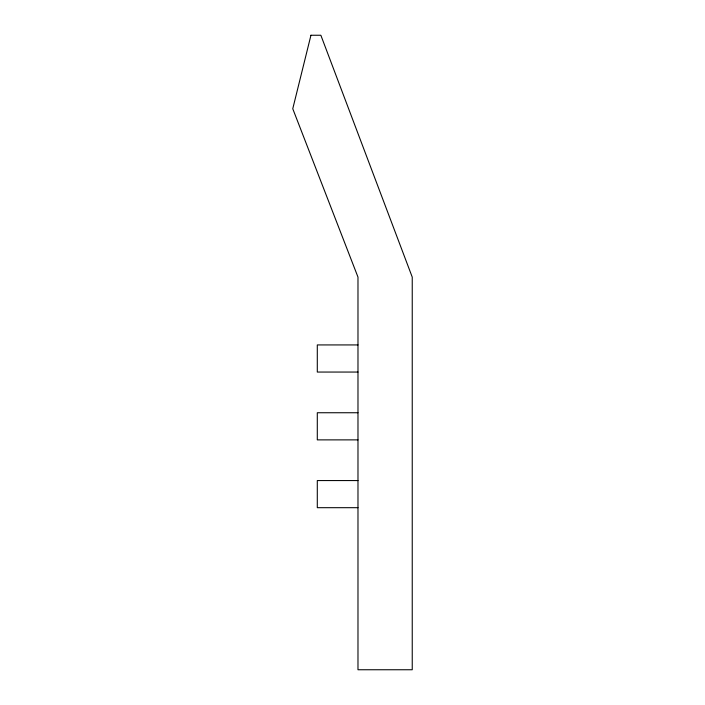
<?xml version="1.0" encoding="UTF-8"?>
<svg xmlns="http://www.w3.org/2000/svg" width="705" height="705" viewBox="0 0 705 705"><rect width="100%" height="100%" fill="white"/><g stroke="black" fill="none" stroke-linecap="round" stroke-linejoin="round"><path stroke-width="1.06" d="M357.981 344.93L317.294 344.93L317.294 372.055L357.981 372.055M357.981 412.742L317.294 412.742L317.294 439.876L357.981 439.876M357.981 480.563L317.294 480.563L317.294 507.688L357.981 507.688M310.949 35.25L292.76 108.746L357.981 277.109L357.981 669.75L412.24 669.75L412.24 277.109L320.854 35.25L310.949 35.25"/></g></svg>
